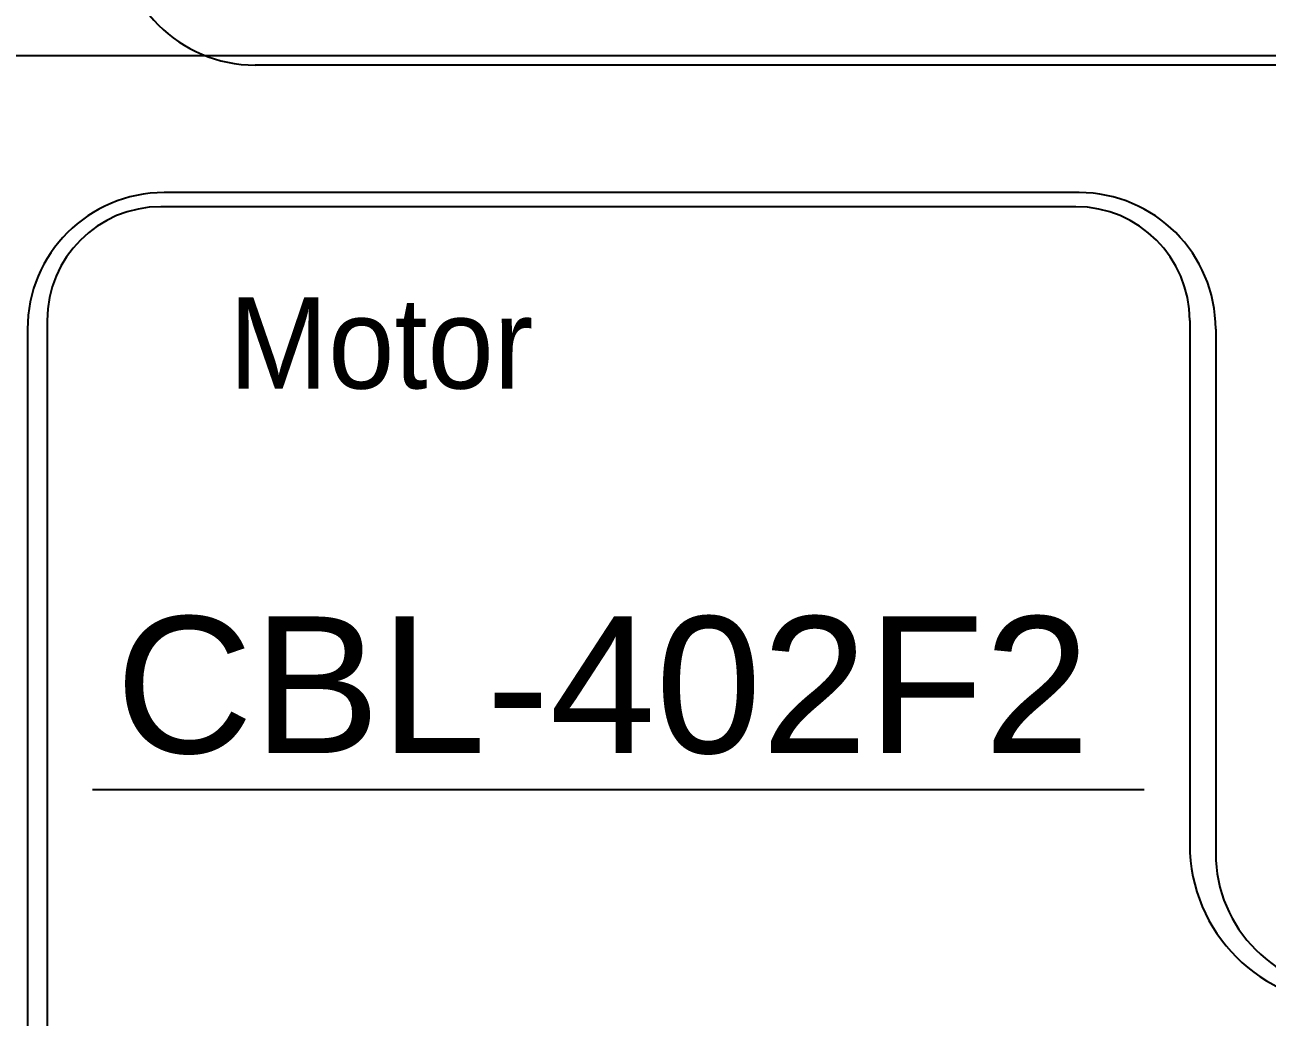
# Model space of a CAD drawing. Header units: inches. Extents: x 0 to 77285, y -118 to 40065.
# Drawn here: x 17395.99 to 17423.28, y 5714.78 to 5736.57 of the extents above; entities that cross this region are included whole.
import ezdxf
from ezdxf.enums import TextEntityAlignment as Align

# ---------------------------------------------------------------- set-up
doc = ezdxf.new("R2010")
doc.units = ezdxf.units.IN
doc.header["$LTSCALE"] = 5
doc.header["$MEASUREMENT"] = 0
doc.layers.add('99', color=181, linetype='Continuous')
doc.styles.add('SCI', font='')
doc.styles.get('SCI').set_extended_font_data('Gulim')

# ---------------------------------------------------------------- blocks, each defined once
blk = doc.blocks.new('A$C9c3b0687E')
for p, q in [((114.497, 28.5), (8.5, 28.5)), ((114.5, 28.5), (8.5, 28.5)), ((36.598, 25.5), (16.497, 25.5)), ((36.528, 25.19), (16.428, 25.19)), ((13.928, 22.69), (13.928, 0.69)), ((39.028, 22.69), (39.028, 11.19)), ((13.497, 22.5), (13.497, 0.5)), ((39.598, 22.5), (39.598, 11)), ((38.028, 12.389), (14.928, 12.389))]:
    blk.add_line(p, q)
for centre, radius, start, end in [((16.497, 22.5), 3, 90, 180), ((36.598, 22.5), 3, 0, 90), ((16.428, 22.69), 2.5, 90, 180), ((36.528, 22.69), 2.5, 0, 90), ((42.528, 11.19), 3.5, 180, 270), ((42.598, 11), 3, 180, 270)]:
    blk.add_arc(centre, radius, start, end)
at = {"style": 'SCI'}
blk.add_text('Motor', height=2, dxfattribs=at).set_placement((17.923, 21.198))
at = {"style": 'SCI', "width": 0.959345}
blk.add_text('CBL-402F2', height=3, dxfattribs=at).set_placement((15.428, 13.195), (36.835, 13.195), align=Align.FIT)
blk = doc.blocks.new('A$C31aba105')
blk.add_line((97, -11.2), (13, -11.2))
blk.add_arc((13, -8.2), 3, 180, 270)
blk = doc.blocks.new('A$C8d770c3a')
blk.add_blockref('A$C31aba105', (15, 0))
at = {"layer": '99'}
blk.add_blockref('A$C9c3b0687E', (9.505, -39.5), dxfattribs=at)
blk = doc.blocks.new('A$C1d318a9d')
blk.add_blockref('A$C8d770c3a', (-425, -87.5))

msp = doc.modelspace()

# ---------------------------------------------------------------- block references
msp.add_blockref('A$C1d318a9d', (17798.04826047, 5834.38410828, 0.00000001))

doc.saveas('drawing.dxf')
